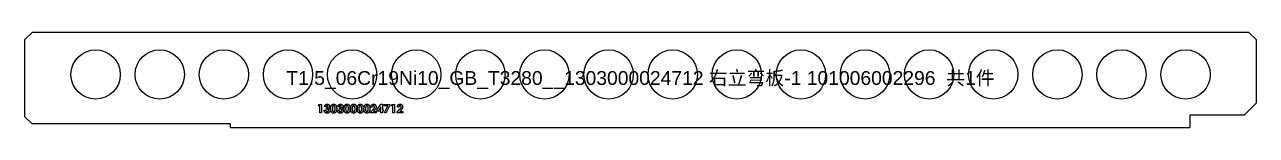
# Model space of a CAD drawing. Extents: x -16 to 22649, y -4599 to 814.
# Drawn here: x 340.9 to 840.4, y -1045.6 to -1007.1 of the extents above; entities that cross this region are included whole.
import ezdxf

# ---------------------------------------------------------------- set-up
doc = ezdxf.new("R2010")
doc.units = 0
doc.header["$MEASUREMENT"] = 0
doc.linetypes.add('CENTERX2', pattern=[20.32, 12.7, -2.54, 2.54, -2.54])
doc.layers.get('0').update_dxf_attribs({"linetype": 'CONTINUOUS'})
for name, color, linetype in [('1', 6, 'CENTERX2'), ('S1', 7, 'CONTINUOUS'), ('SLD-0', 7, 'CONTINUOUS')]:
    doc.layers.add(name, color=color, linetype=linetype)
doc.styles.get("Standard").update_dxf_attribs({"font": 'arial.ttf'})

# ---------------------------------------------------------------- blocks, each defined once
blk = doc.blocks.new('1303000024712_右立弯板-1_10100')
at = {"layer": '1', "color": 6, "linetype": 'CONTINUOUS', "flags": 128}
for points in [[(-130.33, -9.89), (-129.36, -9.89), (-129.36, -9.89), (-129.36, -13.39), (-129.36, -13.39), (-129.99, -13.39), (-129.99, -13.39), (-129.99, -10.47), (-129.99, -10.47), (-130.71, -10.47), (-130.71, -10.47), (-130.33, -9.89)], [(-127.48, -10.74), (-128.1, -10.74), (-128.1, -10.74), (-128.09, -10.65), (-128.07, -10.56), (-128.04, -10.47), (-128.01, -10.39), (-127.98, -10.32), (-127.93, -10.25), (-127.89, -10.18), (-127.84, -10.12), (-127.84, -10.12), (-127.76, -10.05), (-127.67, -9.98), (-127.58, -9.92), (-127.49, -9.88), (-127.39, -9.84), (-127.28, -9.82), (-127.18, -9.8), (-127.06, -9.8), (-127.06, -9.8), (-126.96, -9.8), (-126.86, -9.81), (-126.77, -9.84), (-126.68, -9.87), (-126.6, -9.9), (-126.51, -9.95), (-126.44, -10.01), (-126.37, -10.07), (-126.3, -10.14), (-126.24, -10.21), (-126.19, -10.29), (-126.15, -10.37), (-126.12, -10.45), (-126.1, -10.54), (-126.09, -10.62), (-126.08, -10.72), (-126.08, -10.72), (-126.09, -10.83), (-126.11, -10.94), (-126.15, -11.04), (-126.2, -11.14), (-126.27, -11.23), (-126.35, -11.31), (-126.45, -11.39), (-126.55, -11.45), (-126.55, -11.45), (-126.48, -11.47), (-126.41, -11.51), (-126.34, -11.54), (-126.28, -11.58), (-126.22, -11.62), (-126.17, -11.67), (-126.12, -11.73), (-126.08, -11.78), (-126.04, -11.84), (-126, -11.91), (-125.97, -11.97), (-125.95, -12.04), (-125.93, -12.11), (-125.92, -12.19), (-125.91, -12.27), (-125.91, -12.34), (-125.91, -12.34), (-125.91, -12.46), (-125.93, -12.57), (-125.95, -12.68), (-125.99, -12.78), (-126.04, -12.88), (-126.1, -12.97), (-126.17, -13.06), (-126.25, -13.15), (-126.34, -13.23), (-126.43, -13.29), (-126.53, -13.35), (-126.64, -13.4), (-126.75, -13.43), (-126.87, -13.46), (-126.99, -13.47), (-127.12, -13.48), (-127.12, -13.48), (-127.24, -13.47), (-127.36, -13.46), (-127.47, -13.43), (-127.57, -13.4), (-127.67, -13.35), (-127.77, -13.3), (-127.85, -13.24), (-127.94, -13.16), (-128.01, -13.08), (-128.08, -12.99), (-128.13, -12.9), (-128.18, -12.79), (-128.22, -12.68), (-128.25, -12.57), (-128.27, -12.44), (-128.28, -12.31), (-128.28, -12.31), (-127.66, -12.31), (-127.66, -12.31), (-127.64, -12.38), (-127.63, -12.44), (-127.61, -12.5), (-127.58, -12.55), (-127.56, -12.6), (-127.53, -12.64), (-127.5, -12.68), (-127.46, -12.72), (-127.38, -12.77), (-127.29, -12.82), (-127.19, -12.84), (-127.08, -12.85), (-127.08, -12.85), (-127.03, -12.85), (-126.97, -12.84), (-126.92, -12.83), (-126.87, -12.81), (-126.82, -12.79), (-126.77, -12.77), (-126.73, -12.74), (-126.69, -12.7), (-126.65, -12.66), (-126.62, -12.62), (-126.59, -12.58), (-126.57, -12.54), (-126.55, -12.49), (-126.54, -12.44), (-126.54, -12.39), (-126.53, -12.34), (-126.53, -12.34), (-126.54, -12.28), (-126.55, -12.22), (-126.56, -12.17), (-126.59, -12.12), (-126.62, -12.07), (-126.66, -12.03), (-126.7, -11.98), (-126.75, -11.94), (-126.81, -11.9), (-126.87, -11.87), (-126.94, -11.84), (-127.02, -11.82), (-127.1, -11.8), (-127.19, -11.78), (-127.29, -11.78), (-127.39, -11.77), (-127.39, -11.77), (-127.39, -11.19), (-127.39, -11.19), (-127.26, -11.18), (-127.15, -11.16), (-127.06, -11.14), (-126.99, -11.11), (-126.93, -11.08), (-126.87, -11.05), (-126.83, -11.01), (-126.79, -10.96), (-126.75, -10.91), (-126.73, -10.86), (-126.72, -10.81), (-126.71, -10.76), (-126.71, -10.76), (-126.72, -10.69), (-126.74, -10.63), (-126.77, -10.57), (-126.81, -10.52), (-126.86, -10.48), (-126.92, -10.45), (-126.99, -10.43), (-127.07, -10.43), (-127.07, -10.43), (-127.13, -10.43), (-127.2, -10.45), (-127.26, -10.48), (-127.32, -10.51), (-127.37, -10.56), (-127.42, -10.61), (-127.45, -10.67), (-127.48, -10.74)], [(-124.41, -9.8), (-124.32, -9.8), (-124.23, -9.81), (-124.15, -9.82), (-124.07, -9.84), (-123.99, -9.87), (-123.91, -9.9), (-123.84, -9.94), (-123.77, -9.99), (-123.71, -10.04), (-123.65, -10.09), (-123.59, -10.16), (-123.54, -10.22), (-123.49, -10.3), (-123.44, -10.38), (-123.4, -10.47), (-123.36, -10.56), (-123.32, -10.66), (-123.3, -10.77), (-123.27, -10.89), (-123.25, -11.02), (-123.23, -11.16), (-123.22, -11.31), (-123.21, -11.47), (-123.21, -11.64), (-123.21, -11.64), (-123.21, -11.81), (-123.22, -11.97), (-123.23, -12.12), (-123.25, -12.26), (-123.27, -12.39), (-123.3, -12.51), (-123.33, -12.62), (-123.36, -12.72), (-123.4, -12.82), (-123.44, -12.91), (-123.49, -12.99), (-123.54, -13.06), (-123.59, -13.13), (-123.64, -13.19), (-123.7, -13.25), (-123.76, -13.29), (-123.83, -13.34), (-123.89, -13.37), (-123.97, -13.41), (-124.04, -13.43), (-124.13, -13.45), (-124.21, -13.47), (-124.3, -13.47), (-124.39, -13.48), (-124.39, -13.48), (-124.49, -13.47), (-124.58, -13.47), (-124.66, -13.45), (-124.75, -13.43), (-124.82, -13.41), (-124.9, -13.37), (-124.97, -13.34), (-125.04, -13.29), (-125.1, -13.25), (-125.16, -13.19), (-125.22, -13.13), (-125.27, -13.06), (-125.32, -12.99), (-125.36, -12.91), (-125.41, -12.83), (-125.44, -12.74), (-125.48, -12.64), (-125.51, -12.53), (-125.53, -12.41), (-125.55, -12.28), (-125.57, -12.15), (-125.58, -12), (-125.59, -11.84), (-125.59, -11.67), (-125.59, -11.67), (-125.59, -11.44), (-125.57, -11.22), (-125.55, -11.02), (-125.52, -10.84), (-125.48, -10.67), (-125.43, -10.52), (-125.37, -10.39), (-125.3, -10.27), (-125.3, -10.27), (-125.22, -10.16), (-125.13, -10.07), (-125.03, -9.98), (-124.92, -9.92), (-124.8, -9.86), (-124.68, -9.83), (-124.55, -9.81), (-124.41, -9.8)], [(-122.09, -10.74), (-122.72, -10.74), (-122.72, -10.74), (-122.7, -10.65), (-122.68, -10.56), (-122.66, -10.47), (-122.63, -10.39), (-122.59, -10.32), (-122.55, -10.25), (-122.5, -10.18), (-122.45, -10.12), (-122.45, -10.12), (-122.37, -10.05), (-122.29, -9.98), (-122.2, -9.92), (-122.1, -9.88), (-122, -9.84), (-121.9, -9.82), (-121.79, -9.8), (-121.68, -9.8), (-121.68, -9.8), (-121.58, -9.8), (-121.48, -9.81), (-121.38, -9.84), (-121.3, -9.87), (-121.21, -9.9), (-121.13, -9.95), (-121.05, -10.01), (-120.98, -10.07), (-120.92, -10.14), (-120.86, -10.21), (-120.81, -10.29), (-120.77, -10.37), (-120.74, -10.45), (-120.72, -10.54), (-120.7, -10.62), (-120.7, -10.72), (-120.7, -10.72), (-120.71, -10.83), (-120.73, -10.94), (-120.77, -11.04), (-120.82, -11.14), (-120.89, -11.23), (-120.97, -11.31), (-121.06, -11.39), (-121.17, -11.45), (-121.17, -11.45), (-121.09, -11.47), (-121.02, -11.51), (-120.96, -11.54), (-120.9, -11.58), (-120.84, -11.62), (-120.79, -11.67), (-120.74, -11.73), (-120.69, -11.78), (-120.65, -11.84), (-120.62, -11.91), (-120.59, -11.97), (-120.56, -12.04), (-120.54, -12.11), (-120.53, -12.19), (-120.52, -12.27), (-120.52, -12.34), (-120.52, -12.34), (-120.53, -12.46), (-120.54, -12.57), (-120.57, -12.68), (-120.61, -12.78), (-120.65, -12.88), (-120.71, -12.97), (-120.78, -13.06), (-120.86, -13.15), (-120.95, -13.23), (-121.05, -13.29), (-121.15, -13.35), (-121.25, -13.4), (-121.36, -13.43), (-121.48, -13.46), (-121.6, -13.47), (-121.73, -13.48), (-121.73, -13.48), (-121.86, -13.47), (-121.97, -13.46), (-122.08, -13.43), (-122.19, -13.4), (-122.29, -13.35), (-122.38, -13.3), (-122.47, -13.24), (-122.55, -13.16), (-122.63, -13.08), (-122.69, -12.99), (-122.75, -12.9), (-122.8, -12.79), (-122.84, -12.68), (-122.87, -12.57), (-122.89, -12.44), (-122.9, -12.31), (-122.9, -12.31), (-122.27, -12.31), (-122.27, -12.31), (-122.26, -12.38), (-122.24, -12.44), (-122.22, -12.5), (-122.2, -12.55), (-122.18, -12.6), (-122.15, -12.64), (-122.11, -12.68), (-122.08, -12.72), (-122, -12.77), (-121.91, -12.82), (-121.81, -12.84), (-121.7, -12.85), (-121.7, -12.85), (-121.64, -12.85), (-121.59, -12.84), (-121.53, -12.83), (-121.48, -12.81), (-121.43, -12.79), (-121.39, -12.77), (-121.35, -12.74), (-121.31, -12.7), (-121.27, -12.66), (-121.24, -12.62), (-121.21, -12.58), (-121.19, -12.54), (-121.17, -12.49), (-121.16, -12.44), (-121.15, -12.39), (-121.15, -12.34), (-121.15, -12.34), (-121.15, -12.28), (-121.16, -12.22), (-121.18, -12.17), (-121.2, -12.12), (-121.23, -12.07), (-121.27, -12.03), (-121.32, -11.98), (-121.37, -11.94), (-121.43, -11.9), (-121.49, -11.87), (-121.56, -11.84), (-121.64, -11.82), (-121.72, -11.8), (-121.81, -11.78), (-121.9, -11.78), (-122, -11.77), (-122, -11.77), (-122, -11.19), (-122, -11.19), (-121.88, -11.18), (-121.77, -11.16), (-121.68, -11.14), (-121.6, -11.11), (-121.54, -11.08), (-121.49, -11.05), (-121.44, -11.01), (-121.4, -10.96), (-121.37, -10.91), (-121.35, -10.86), (-121.33, -10.81), (-121.33, -10.76), (-121.33, -10.76), (-121.33, -10.69), (-121.35, -10.63), (-121.38, -10.57), (-121.43, -10.52), (-121.48, -10.48), (-121.54, -10.45), (-121.61, -10.43), (-121.68, -10.43), (-121.68, -10.43), (-121.75, -10.43), (-121.81, -10.45), (-121.88, -10.48), (-121.94, -10.51), (-121.99, -10.56), (-122.03, -10.61), (-122.07, -10.67), (-122.09, -10.74)], [(-119.03, -9.8), (-118.94, -9.8), (-118.85, -9.81), (-118.76, -9.82), (-118.68, -9.84), (-118.6, -9.87), (-118.53, -9.9), (-118.46, -9.94), (-118.39, -9.99), (-118.32, -10.04), (-118.26, -10.09), (-118.2, -10.16), (-118.15, -10.22), (-118.1, -10.3), (-118.06, -10.38), (-118.01, -10.47), (-117.97, -10.56), (-117.94, -10.66), (-117.91, -10.77), (-117.89, -10.89), (-117.86, -11.02), (-117.85, -11.16), (-117.84, -11.31), (-117.83, -11.47), (-117.83, -11.64), (-117.83, -11.64), (-117.83, -11.81), (-117.84, -11.97), (-117.85, -12.12), (-117.87, -12.26), (-117.89, -12.39), (-117.91, -12.51), (-117.94, -12.62), (-117.98, -12.72), (-118.02, -12.82), (-118.06, -12.91), (-118.1, -12.99), (-118.15, -13.06), (-118.2, -13.13), (-118.26, -13.19), (-118.32, -13.25), (-118.38, -13.29), (-118.44, -13.34), (-118.51, -13.37), (-118.58, -13.41), (-118.66, -13.43), (-118.74, -13.45), (-118.83, -13.47), (-118.92, -13.47), (-119.01, -13.48), (-119.01, -13.48), (-119.1, -13.47), (-119.19, -13.47), (-119.28, -13.45), (-119.36, -13.43), (-119.44, -13.41), (-119.51, -13.37), (-119.59, -13.34), (-119.65, -13.29), (-119.71, -13.25), (-119.77, -13.19), (-119.83, -13.13), (-119.88, -13.06), (-119.93, -12.99), (-119.98, -12.91), (-120.02, -12.83), (-120.06, -12.74), (-120.09, -12.64), (-120.12, -12.53), (-120.15, -12.41), (-120.17, -12.28), (-120.19, -12.15), (-120.2, -12), (-120.2, -11.84), (-120.21, -11.67), (-120.21, -11.67), (-120.2, -11.44), (-120.19, -11.22), (-120.17, -11.02), (-120.13, -10.84), (-120.09, -10.67), (-120.04, -10.52), (-119.99, -10.39), (-119.92, -10.27), (-119.92, -10.27), (-119.83, -10.16), (-119.74, -10.07), (-119.64, -9.98), (-119.54, -9.92), (-119.42, -9.86), (-119.3, -9.83), (-119.17, -9.81), (-119.03, -9.8)], [(-116.34, -9.8), (-116.24, -9.8), (-116.16, -9.81), (-116.07, -9.82), (-115.99, -9.84), (-115.91, -9.87), (-115.84, -9.9), (-115.77, -9.94), (-115.7, -9.99), (-115.63, -10.04), (-115.57, -10.09), (-115.51, -10.16), (-115.46, -10.22), (-115.41, -10.3), (-115.36, -10.38), (-115.32, -10.47), (-115.28, -10.56), (-115.25, -10.66), (-115.22, -10.77), (-115.19, -10.89), (-115.17, -11.02), (-115.16, -11.16), (-115.14, -11.31), (-115.14, -11.47), (-115.14, -11.64), (-115.14, -11.64), (-115.14, -11.81), (-115.14, -11.97), (-115.16, -12.12), (-115.17, -12.26), (-115.19, -12.39), (-115.22, -12.51), (-115.25, -12.62), (-115.28, -12.72), (-115.32, -12.82), (-115.37, -12.91), (-115.41, -12.99), (-115.46, -13.06), (-115.51, -13.13), (-115.56, -13.19), (-115.62, -13.25), (-115.68, -13.29), (-115.75, -13.34), (-115.82, -13.37), (-115.89, -13.41), (-115.97, -13.43), (-116.05, -13.45), (-116.13, -13.47), (-116.22, -13.47), (-116.32, -13.48), (-116.32, -13.48), (-116.41, -13.47), (-116.5, -13.47), (-116.59, -13.45), (-116.67, -13.43), (-116.75, -13.41), (-116.82, -13.37), (-116.89, -13.34), (-116.96, -13.29), (-117.02, -13.25), (-117.08, -13.19), (-117.14, -13.13), (-117.19, -13.06), (-117.24, -12.99), (-117.29, -12.91), (-117.33, -12.83), (-117.37, -12.74), (-117.4, -12.64), (-117.43, -12.53), (-117.46, -12.41), (-117.48, -12.28), (-117.49, -12.15), (-117.5, -12), (-117.51, -11.84), (-117.51, -11.67), (-117.51, -11.67), (-117.51, -11.44), (-117.5, -11.22), (-117.47, -11.02), (-117.44, -10.84), (-117.4, -10.67), (-117.35, -10.52), (-117.29, -10.39), (-117.23, -10.27), (-117.23, -10.27), (-117.14, -10.16), (-117.05, -10.07), (-116.95, -9.98), (-116.84, -9.92), (-116.73, -9.86), (-116.61, -9.83), (-116.47, -9.81), (-116.34, -9.8)], [(-113.64, -9.8), (-113.55, -9.8), (-113.46, -9.81), (-113.38, -9.82), (-113.3, -9.84), (-113.22, -9.87), (-113.14, -9.9), (-113.07, -9.94), (-113, -9.99), (-112.94, -10.04), (-112.88, -10.09), (-112.82, -10.16), (-112.77, -10.22), (-112.72, -10.3), (-112.67, -10.38), (-112.63, -10.47), (-112.59, -10.56), (-112.56, -10.66), (-112.53, -10.77), (-112.5, -10.89), (-112.48, -11.02), (-112.46, -11.16), (-112.45, -11.31), (-112.45, -11.47), (-112.44, -11.64), (-112.44, -11.64), (-112.45, -11.81), (-112.45, -11.97), (-112.46, -12.12), (-112.48, -12.26), (-112.5, -12.39), (-112.53, -12.51), (-112.56, -12.62), (-112.59, -12.72), (-112.63, -12.82), (-112.67, -12.91), (-112.72, -12.99), (-112.77, -13.06), (-112.82, -13.13), (-112.87, -13.19), (-112.93, -13.25), (-112.99, -13.29), (-113.06, -13.34), (-113.12, -13.37), (-113.2, -13.41), (-113.28, -13.43), (-113.36, -13.45), (-113.44, -13.47), (-113.53, -13.47), (-113.62, -13.48), (-113.62, -13.48), (-113.72, -13.47), (-113.81, -13.47), (-113.89, -13.45), (-113.98, -13.43), (-114.05, -13.41), (-114.13, -13.37), (-114.2, -13.34), (-114.27, -13.29), (-114.33, -13.25), (-114.39, -13.19), (-114.45, -13.13), (-114.5, -13.06), (-114.55, -12.99), (-114.59, -12.91), (-114.64, -12.83), (-114.67, -12.74), (-114.71, -12.64), (-114.74, -12.53), (-114.76, -12.41), (-114.78, -12.28), (-114.8, -12.15), (-114.81, -12), (-114.82, -11.84), (-114.82, -11.67), (-114.82, -11.67), (-114.82, -11.44), (-114.8, -11.22), (-114.78, -11.02), (-114.75, -10.84), (-114.71, -10.67), (-114.66, -10.52), (-114.6, -10.39), (-114.53, -10.27), (-114.53, -10.27), (-114.45, -10.16), (-114.36, -10.07), (-114.26, -9.98), (-114.15, -9.92), (-114.04, -9.86), (-113.91, -9.83), (-113.78, -9.81), (-113.64, -9.8)], [(-110.95, -9.8), (-110.86, -9.8), (-110.77, -9.81), (-110.69, -9.82), (-110.61, -9.84), (-110.53, -9.87), (-110.45, -9.9), (-110.38, -9.94), (-110.31, -9.99), (-110.25, -10.04), (-110.19, -10.09), (-110.13, -10.16), (-110.07, -10.22), (-110.02, -10.3), (-109.98, -10.38), (-109.94, -10.47), (-109.9, -10.56), (-109.86, -10.66), (-109.83, -10.77), (-109.81, -10.89), (-109.79, -11.02), (-109.77, -11.16), (-109.76, -11.31), (-109.75, -11.47), (-109.75, -11.64), (-109.75, -11.64), (-109.75, -11.81), (-109.76, -11.97), (-109.77, -12.12), (-109.79, -12.26), (-109.81, -12.39), (-109.83, -12.51), (-109.86, -12.62), (-109.9, -12.72), (-109.94, -12.82), (-109.98, -12.91), (-110.03, -12.99), (-110.07, -13.06), (-110.13, -13.13), (-110.18, -13.19), (-110.24, -13.25), (-110.3, -13.29), (-110.36, -13.34), (-110.43, -13.37), (-110.51, -13.41), (-110.58, -13.43), (-110.66, -13.45), (-110.75, -13.47), (-110.84, -13.47), (-110.93, -13.48), (-110.93, -13.48), (-111.03, -13.47), (-111.12, -13.47), (-111.2, -13.45), (-111.28, -13.43), (-111.36, -13.41), (-111.44, -13.37), (-111.51, -13.34), (-111.57, -13.29), (-111.64, -13.25), (-111.7, -13.19), (-111.75, -13.13), (-111.81, -13.06), (-111.86, -12.99), (-111.9, -12.91), (-111.94, -12.83), (-111.98, -12.74), (-112.02, -12.64), (-112.05, -12.53), (-112.07, -12.41), (-112.09, -12.28), (-112.11, -12.15), (-112.12, -12), (-112.13, -11.84), (-112.13, -11.67), (-112.13, -11.67), (-112.13, -11.44), (-112.11, -11.22), (-112.09, -11.02), (-112.06, -10.84), (-112.02, -10.67), (-111.97, -10.52), (-111.91, -10.39), (-111.84, -10.27), (-111.84, -10.27), (-111.76, -10.16), (-111.67, -10.07), (-111.57, -9.98), (-111.46, -9.92), (-111.34, -9.86), (-111.22, -9.83), (-111.09, -9.81), (-110.95, -9.8)], [(-108.76, -11.05), (-109.39, -11.05), (-109.39, -11.05), (-109.38, -10.91), (-109.36, -10.78), (-109.33, -10.65), (-109.29, -10.53), (-109.25, -10.42), (-109.19, -10.32), (-109.13, -10.22), (-109.05, -10.13), (-108.97, -10.06), (-108.88, -9.99), (-108.79, -9.93), (-108.69, -9.88), (-108.59, -9.84), (-108.48, -9.82), (-108.36, -9.8), (-108.24, -9.8), (-108.24, -9.8), (-108.1, -9.81), (-107.96, -9.83), (-107.83, -9.87), (-107.71, -9.93), (-107.6, -10.01), (-107.5, -10.1), (-107.41, -10.21), (-107.33, -10.33), (-107.27, -10.45), (-107.23, -10.58), (-107.2, -10.72), (-107.19, -10.85), (-107.19, -10.85), (-107.2, -10.93), (-107.2, -11.01), (-107.22, -11.09), (-107.23, -11.17), (-107.26, -11.26), (-107.29, -11.35), (-107.32, -11.44), (-107.36, -11.53), (-107.4, -11.62), (-107.46, -11.72), (-107.52, -11.82), (-107.59, -11.92), (-107.67, -12.03), (-107.76, -12.15), (-107.86, -12.26), (-107.96, -12.39), (-107.96, -12.39), (-108.33, -12.8), (-108.33, -12.8), (-107.15, -12.8), (-107.15, -12.8), (-107.15, -13.39), (-107.15, -13.39), (-109.48, -13.39), (-109.48, -13.39), (-109.48, -13.07), (-109.48, -13.07), (-108.45, -11.97), (-108.45, -11.97), (-108.36, -11.87), (-108.27, -11.78), (-108.2, -11.69), (-108.13, -11.61), (-108.07, -11.53), (-108.02, -11.46), (-107.98, -11.39), (-107.95, -11.33), (-107.89, -11.21), (-107.85, -11.1), (-107.83, -10.99), (-107.82, -10.89), (-107.82, -10.89), (-107.83, -10.79), (-107.85, -10.71), (-107.89, -10.63), (-107.95, -10.56), (-108.02, -10.5), (-108.1, -10.46), (-108.18, -10.43), (-108.28, -10.43), (-108.28, -10.43), (-108.33, -10.43), (-108.38, -10.44), (-108.42, -10.45), (-108.47, -10.47), (-108.51, -10.49), (-108.55, -10.52), (-108.58, -10.56), (-108.62, -10.59), (-108.65, -10.64), (-108.68, -10.69), (-108.7, -10.74), (-108.72, -10.79), (-108.74, -10.85), (-108.75, -10.92), (-108.76, -10.98), (-108.76, -11.05)], [(-105.34, -9.8), (-104.68, -9.8), (-104.68, -9.8), (-104.68, -12.09), (-104.68, -12.09), (-104.37, -12.09), (-104.37, -12.09), (-104.37, -12.67), (-104.37, -12.67), (-104.68, -12.67), (-104.68, -12.67), (-104.68, -13.39), (-104.68, -13.39), (-105.31, -13.39), (-105.31, -13.39), (-105.31, -12.67), (-105.31, -12.67), (-106.79, -12.67), (-106.79, -12.67), (-106.79, -12.03), (-106.79, -12.03), (-105.34, -9.8)], [(-103.92, -9.89), (-101.67, -9.89), (-101.67, -9.89), (-101.67, -10.21), (-101.67, -10.21), (-103.22, -13.48), (-103.22, -13.48), (-103.77, -13.2), (-103.77, -13.2), (-102.48, -10.47), (-102.48, -10.47), (-103.92, -10.47), (-103.92, -10.47), (-103.92, -9.89)], [(-100.72, -9.89), (-99.74, -9.89), (-99.74, -9.89), (-99.74, -13.39), (-99.74, -13.39), (-100.37, -13.39), (-100.37, -13.39), (-100.37, -10.47), (-100.37, -10.47), (-101.09, -10.47), (-101.09, -10.47), (-100.72, -9.89)], [(-97.99, -11.05), (-98.62, -11.05), (-98.62, -11.05), (-98.61, -10.91), (-98.59, -10.78), (-98.56, -10.65), (-98.53, -10.53), (-98.48, -10.42), (-98.42, -10.32), (-98.36, -10.22), (-98.28, -10.13), (-98.2, -10.06), (-98.11, -9.99), (-98.02, -9.93), (-97.92, -9.88), (-97.82, -9.84), (-97.71, -9.82), (-97.6, -9.8), (-97.47, -9.8), (-97.47, -9.8), (-97.33, -9.81), (-97.19, -9.83), (-97.06, -9.87), (-96.94, -9.93), (-96.83, -10.01), (-96.73, -10.1), (-96.64, -10.21), (-96.56, -10.33), (-96.5, -10.45), (-96.46, -10.58), (-96.43, -10.72), (-96.42, -10.85), (-96.42, -10.85), (-96.43, -10.93), (-96.43, -11.01), (-96.45, -11.09), (-96.47, -11.17), (-96.49, -11.26), (-96.52, -11.35), (-96.55, -11.44), (-96.59, -11.53), (-96.63, -11.62), (-96.69, -11.72), (-96.75, -11.82), (-96.82, -11.92), (-96.9, -12.03), (-96.99, -12.15), (-97.09, -12.26), (-97.19, -12.39), (-97.19, -12.39), (-97.56, -12.8), (-97.56, -12.8), (-96.38, -12.8), (-96.38, -12.8), (-96.38, -13.39), (-96.38, -13.39), (-98.71, -13.39), (-98.71, -13.39), (-98.71, -13.07), (-98.71, -13.07), (-97.68, -11.97), (-97.68, -11.97), (-97.59, -11.87), (-97.5, -11.78), (-97.43, -11.69), (-97.36, -11.61), (-97.3, -11.53), (-97.25, -11.46), (-97.21, -11.39), (-97.18, -11.33), (-97.12, -11.21), (-97.08, -11.1), (-97.06, -10.99), (-97.05, -10.89), (-97.05, -10.89), (-97.06, -10.79), (-97.08, -10.71), (-97.12, -10.63), (-97.18, -10.56), (-97.25, -10.5), (-97.33, -10.46), (-97.41, -10.43), (-97.51, -10.43), (-97.51, -10.43), (-97.56, -10.43), (-97.61, -10.44), (-97.65, -10.45), (-97.7, -10.47), (-97.74, -10.49), (-97.78, -10.52), (-97.81, -10.56), (-97.85, -10.59), (-97.88, -10.64), (-97.91, -10.69), (-97.93, -10.74), (-97.95, -10.79), (-97.97, -10.85), (-97.98, -10.92), (-97.99, -10.98), (-97.99, -11.05)], [(-124.4, -10.43), (-124.48, -10.43), (-124.56, -10.45), (-124.63, -10.49), (-124.7, -10.53), (-124.73, -10.56), (-124.76, -10.6), (-124.78, -10.64), (-124.81, -10.68), (-124.83, -10.73), (-124.86, -10.78), (-124.88, -10.84), (-124.89, -10.91), (-124.91, -10.98), (-124.92, -11.05), (-124.94, -11.14), (-124.95, -11.23), (-124.95, -11.33), (-124.96, -11.44), (-124.96, -11.56), (-124.96, -11.68), (-124.96, -11.68), (-124.96, -11.84), (-124.95, -11.99), (-124.94, -12.12), (-124.92, -12.24), (-124.9, -12.35), (-124.87, -12.44), (-124.84, -12.53), (-124.81, -12.6), (-124.77, -12.66), (-124.72, -12.71), (-124.67, -12.75), (-124.62, -12.79), (-124.57, -12.81), (-124.52, -12.83), (-124.46, -12.84), (-124.4, -12.85), (-124.4, -12.85), (-124.34, -12.85), (-124.28, -12.83), (-124.23, -12.82), (-124.18, -12.79), (-124.13, -12.76), (-124.09, -12.71), (-124.05, -12.66), (-124.01, -12.61), (-124.01, -12.61), (-123.97, -12.53), (-123.94, -12.44), (-123.91, -12.34), (-123.88, -12.22), (-123.87, -12.09), (-123.85, -11.95), (-123.84, -11.8), (-123.84, -11.64), (-123.84, -11.64), (-123.84, -11.47), (-123.85, -11.32), (-123.86, -11.18), (-123.88, -11.06), (-123.9, -10.94), (-123.93, -10.85), (-123.96, -10.76), (-124, -10.69), (-124.04, -10.63), (-124.08, -10.57), (-124.12, -10.53), (-124.17, -10.49), (-124.23, -10.46), (-124.28, -10.44), (-124.34, -10.43), (-124.4, -10.43)], [(-119.01, -10.43), (-119.09, -10.43), (-119.17, -10.45), (-119.24, -10.49), (-119.31, -10.53), (-119.34, -10.56), (-119.37, -10.6), (-119.4, -10.64), (-119.43, -10.68), (-119.45, -10.73), (-119.47, -10.78), (-119.49, -10.84), (-119.51, -10.91), (-119.53, -10.98), (-119.54, -11.05), (-119.55, -11.14), (-119.56, -11.23), (-119.57, -11.33), (-119.57, -11.44), (-119.58, -11.56), (-119.58, -11.68), (-119.58, -11.68), (-119.58, -11.84), (-119.57, -11.99), (-119.56, -12.12), (-119.54, -12.24), (-119.52, -12.35), (-119.49, -12.44), (-119.46, -12.53), (-119.42, -12.6), (-119.38, -12.66), (-119.34, -12.71), (-119.29, -12.75), (-119.24, -12.79), (-119.19, -12.81), (-119.13, -12.83), (-119.07, -12.84), (-119.01, -12.85), (-119.01, -12.85), (-118.95, -12.85), (-118.9, -12.83), (-118.85, -12.82), (-118.8, -12.79), (-118.75, -12.76), (-118.71, -12.71), (-118.67, -12.66), (-118.63, -12.61), (-118.63, -12.61), (-118.59, -12.53), (-118.55, -12.44), (-118.52, -12.34), (-118.5, -12.22), (-118.48, -12.09), (-118.47, -11.95), (-118.46, -11.8), (-118.46, -11.64), (-118.46, -11.64), (-118.46, -11.47), (-118.47, -11.32), (-118.48, -11.18), (-118.49, -11.06), (-118.52, -10.94), (-118.54, -10.85), (-118.57, -10.76), (-118.61, -10.69), (-118.65, -10.63), (-118.69, -10.57), (-118.74, -10.53), (-118.79, -10.49), (-118.84, -10.46), (-118.9, -10.44), (-118.95, -10.43), (-119.01, -10.43)], [(-116.32, -10.43), (-116.4, -10.43), (-116.48, -10.45), (-116.55, -10.49), (-116.62, -10.53), (-116.65, -10.56), (-116.68, -10.6), (-116.71, -10.64), (-116.73, -10.68), (-116.76, -10.73), (-116.78, -10.78), (-116.8, -10.84), (-116.82, -10.91), (-116.83, -10.98), (-116.85, -11.05), (-116.86, -11.14), (-116.87, -11.23), (-116.88, -11.33), (-116.88, -11.44), (-116.88, -11.56), (-116.89, -11.68), (-116.89, -11.68), (-116.88, -11.84), (-116.88, -11.99), (-116.86, -12.12), (-116.85, -12.24), (-116.82, -12.35), (-116.8, -12.44), (-116.77, -12.53), (-116.73, -12.6), (-116.69, -12.66), (-116.64, -12.71), (-116.6, -12.75), (-116.55, -12.79), (-116.5, -12.81), (-116.44, -12.83), (-116.38, -12.84), (-116.32, -12.85), (-116.32, -12.85), (-116.26, -12.85), (-116.21, -12.83), (-116.15, -12.82), (-116.1, -12.79), (-116.06, -12.76), (-116.01, -12.71), (-115.97, -12.66), (-115.94, -12.61), (-115.94, -12.61), (-115.9, -12.53), (-115.86, -12.44), (-115.83, -12.34), (-115.81, -12.22), (-115.79, -12.09), (-115.77, -11.95), (-115.77, -11.8), (-115.76, -11.64), (-115.76, -11.64), (-115.77, -11.47), (-115.77, -11.32), (-115.79, -11.18), (-115.8, -11.06), (-115.82, -10.94), (-115.85, -10.85), (-115.88, -10.76), (-115.92, -10.69), (-115.96, -10.63), (-116, -10.57), (-116.05, -10.53), (-116.1, -10.49), (-116.15, -10.46), (-116.2, -10.44), (-116.26, -10.43), (-116.32, -10.43)], [(-113.63, -10.43), (-113.71, -10.43), (-113.79, -10.45), (-113.86, -10.49), (-113.93, -10.53), (-113.96, -10.56), (-113.99, -10.6), (-114.02, -10.64), (-114.04, -10.68), (-114.06, -10.73), (-114.09, -10.78), (-114.11, -10.84), (-114.12, -10.91), (-114.14, -10.98), (-114.15, -11.05), (-114.17, -11.14), (-114.18, -11.23), (-114.18, -11.33), (-114.19, -11.44), (-114.19, -11.56), (-114.19, -11.68), (-114.19, -11.68), (-114.19, -11.84), (-114.18, -11.99), (-114.17, -12.12), (-114.15, -12.24), (-114.13, -12.35), (-114.11, -12.44), (-114.07, -12.53), (-114.04, -12.6), (-114, -12.66), (-113.95, -12.71), (-113.91, -12.75), (-113.86, -12.79), (-113.8, -12.81), (-113.75, -12.83), (-113.69, -12.84), (-113.63, -12.85), (-113.63, -12.85), (-113.57, -12.85), (-113.51, -12.83), (-113.46, -12.82), (-113.41, -12.79), (-113.36, -12.76), (-113.32, -12.71), (-113.28, -12.66), (-113.24, -12.61), (-113.24, -12.61), (-113.2, -12.53), (-113.17, -12.44), (-113.14, -12.34), (-113.11, -12.22), (-113.1, -12.09), (-113.08, -11.95), (-113.07, -11.8), (-113.07, -11.64), (-113.07, -11.64), (-113.07, -11.47), (-113.08, -11.32), (-113.09, -11.18), (-113.11, -11.06), (-113.13, -10.94), (-113.16, -10.85), (-113.19, -10.76), (-113.23, -10.69), (-113.27, -10.63), (-113.31, -10.57), (-113.36, -10.53), (-113.4, -10.49), (-113.46, -10.46), (-113.51, -10.44), (-113.57, -10.43), (-113.63, -10.43)], [(-110.94, -10.43), (-111.02, -10.43), (-111.09, -10.45), (-111.17, -10.49), (-111.23, -10.53), (-111.27, -10.56), (-111.3, -10.6), (-111.32, -10.64), (-111.35, -10.68), (-111.37, -10.73), (-111.39, -10.78), (-111.41, -10.84), (-111.43, -10.91), (-111.45, -10.98), (-111.46, -11.05), (-111.47, -11.14), (-111.48, -11.23), (-111.49, -11.33), (-111.5, -11.44), (-111.5, -11.56), (-111.5, -11.68), (-111.5, -11.68), (-111.5, -11.84), (-111.49, -11.99), (-111.48, -12.12), (-111.46, -12.24), (-111.44, -12.35), (-111.41, -12.44), (-111.38, -12.53), (-111.34, -12.6), (-111.3, -12.66), (-111.26, -12.71), (-111.21, -12.75), (-111.16, -12.79), (-111.11, -12.81), (-111.06, -12.83), (-111, -12.84), (-110.94, -12.85), (-110.94, -12.85), (-110.88, -12.85), (-110.82, -12.83), (-110.77, -12.82), (-110.72, -12.79), (-110.67, -12.76), (-110.63, -12.71), (-110.59, -12.66), (-110.55, -12.61), (-110.55, -12.61), (-110.51, -12.53), (-110.48, -12.44), (-110.45, -12.34), (-110.42, -12.22), (-110.4, -12.09), (-110.39, -11.95), (-110.38, -11.8), (-110.38, -11.64), (-110.38, -11.64), (-110.38, -11.47), (-110.39, -11.32), (-110.4, -11.18), (-110.42, -11.06), (-110.44, -10.94), (-110.47, -10.85), (-110.5, -10.76), (-110.53, -10.69), (-110.57, -10.63), (-110.62, -10.57), (-110.66, -10.53), (-110.71, -10.49), (-110.76, -10.46), (-110.82, -10.44), (-110.88, -10.43), (-110.94, -10.43)], [(-105.31, -12.09), (-105.31, -10.9), (-105.31, -10.9), (-106.08, -12.09), (-106.08, -12.09), (-105.31, -12.09)]]:
    blk.add_lwpolyline(points, dxfattribs=at)
at = {"layer": 'SLD-0', "linetype": 'CONTINUOUS'}
for p, q in [((-246.75, 19.25), (-249.75, 16.25)), ((-249.75, 16.25), (-249.75, -14.75)), ((246.75, 19.25), (-246.75, 19.25)), ((249.75, 16.25), (246.75, 19.25)), ((249.75, -9.25), (249.75, 16.25)), ((244.75, -14.25), (249.75, -9.25)), ((-249.75, -14.75), (-246.75, -17.75)), ((244.75, -14.25), (222.75, -14.25)), ((222.75, -14.25), (222.75, -19.25)), ((-166.25, -17.75), (-246.75, -17.75)), ((-166.25, -19.25), (-166.25, -17.75)), ((-166.25, -19.25), (222.75, -19.25))]:
    blk.add_line(p, q, dxfattribs=at)
for centre in [(-220.95, 2.25), (-194.95, 2.25), (-168.95, 2.25), (-142.95, 2.25), (-116.95, 2.25), (-90.95, 2.25), (-64.95, 2.25), (-38.95, 2.25), (-12.95, 2.25), (13.05, 2.25), (39.05, 2.25), (65.05, 2.25), (91.05, 2.25), (117.05, 2.25), (143.05, 2.25), (169.05, 2.25), (195.05, 2.25), (221.05, 2.25)]:
    blk.add_circle(centre, 10, dxfattribs=at)
at = {"layer": 'S1', "color": 3, "insert": (0, 0), "char_height": 5.6, "attachment_point": 5}
blk.add_mtext('T1.5_06Cr19Ni10_GB_T3280__1303000024712 {\\fSimSun|b0|i0|c134|p2;右立弯板}-1 101006002296  {\\fSimSun|b0|i0|c134|p2;共}1{\\fSimSun|b0|i0|c134|p2;件}', dxfattribs=at)

msp = doc.modelspace()

# ---------------------------------------------------------------- block references
msp.add_blockref('1303000024712_右立弯板-1_10100', (590.62801, -1026.34128))

doc.saveas('drawing.dxf')
